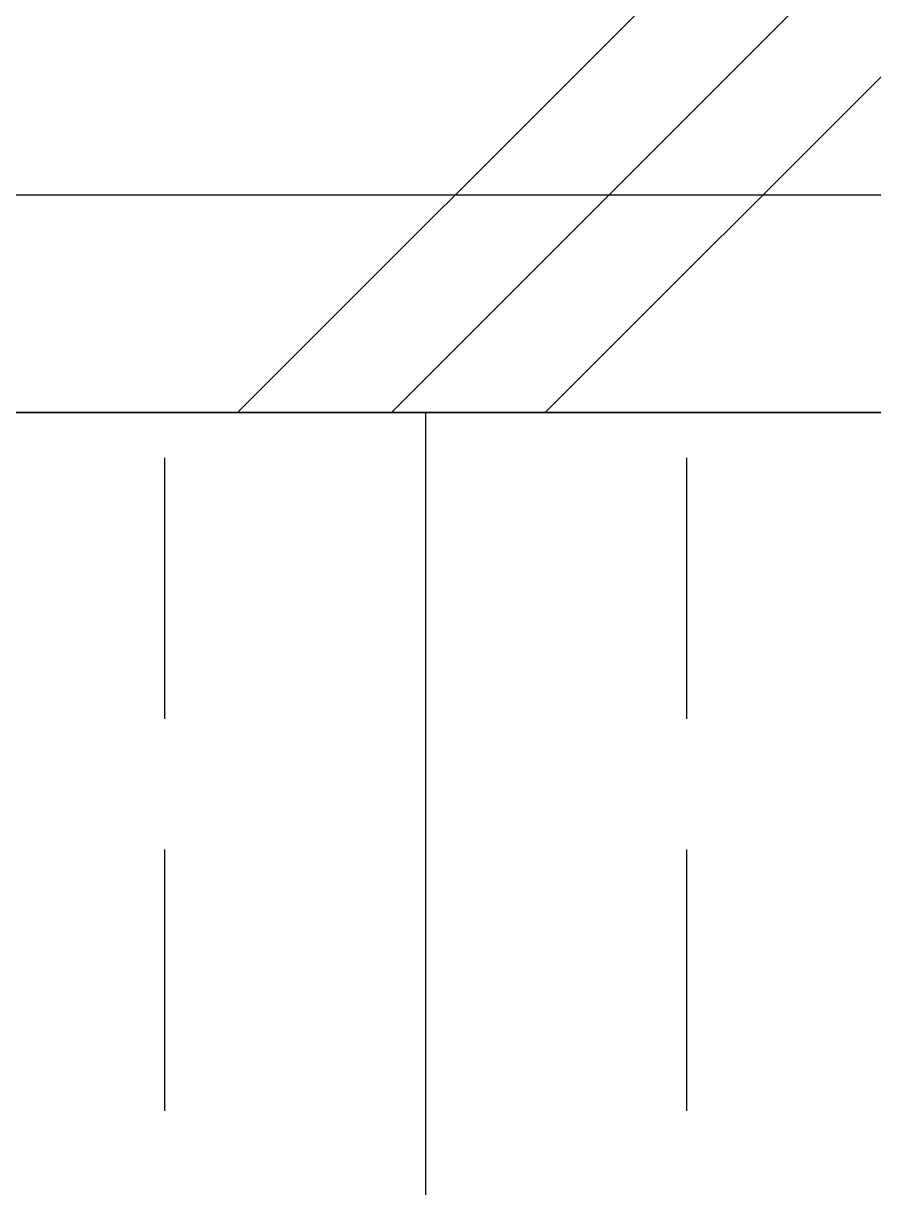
# Model space of a CAD drawing. Header units: inches. Extents: x -2661 to 42767, y -1222 to 9099.
# Drawn here: x -242.829 to -241.607, y 3382.64 to 3384.311 of the extents above; entities that cross this region are included whole.
import ezdxf

# ---------------------------------------------------------------- set-up
doc = ezdxf.new("R2010")
doc.units = ezdxf.units.IN
doc.header["$LTSCALE"] = 12
doc.header["$MEASUREMENT"] = 0
doc.layers.get('0').update_dxf_attribs({"linetype": 'CONTINUOUS'})
doc.layers.add('S-WOOD', color=3, linetype='CONTINUOUS')

# ---------------------------------------------------------------- blocks, each defined once
blk = doc.blocks.new('*U1147')
at = {"layer": 'S-WOOD'}
h = blk.add_hatch(dxfattribs=at)
h.set_pattern_fill('ANSI33', color=1, scale=3, angle=45, style=0)
h.set_pattern_definition([(90, (3.75, -8.375), (-0.75, 1e-16), []), (90, (4.125, -8), (-0.75, 1e-16), [0.375, -0.1875])])
h.paths.add_polyline_path([(5.25, -11.875), (0, -11.875), (0, 0), (5.25, 0)])
blk.add_lwpolyline([(5.25, -11.875), (0, -11.875), (0, 0), (5.25, 0)], close=True)
at = {"color": 4}
blk.add_lwpolyline([(0, 0), (5.25, 0), (5.25, -11.875), (0, -11.875)], close=True, dxfattribs=at)

msp = doc.modelspace()

# ---------------------------------------------------------------- hatches: boundary and pattern name
at = {"layer": 'S-WOOD'}
h = msp.add_hatch(dxfattribs=at)
h.set_pattern_fill('PLAST', color=1, scale=5, angle=45, style=0)
h.set_pattern_definition([(45, (-245.6144, 3383.7527), (-0.883883, 0.883883), []), (45, (-245.7249, 3383.8632), (-0.883883, 0.883883), []), (45, (-245.8354, 3383.9736), (-0.883883, 0.883883), [])])
h.paths.add_polyline_path([(-283.23728, 3383.75268), (-240.42689, 3383.75268), (-240.42689, 3384.37768), (-283.61476, 3384.37768)])

# ---------------------------------------------------------------- linework, layer by layer
at = {"layer": 'S-WOOD', "color": 1}
msp.add_line((-283.42689, 3384.06518), (-240.42689, 3384.06518), dxfattribs=at)
at = {"layer": 'S-WOOD'}
msp.add_lwpolyline([(-283.23728, 3383.75268), (-240.42689, 3383.75268), (-240.42689, 3384.37768), (-283.61476, 3384.37768)], close=True, dxfattribs=at)

# ---------------------------------------------------------------- block references
at = {"layer": 'S-WOOD', "xscale": -1}
msp.add_blockref('*U1147', (-240.42689, 3383.75268), dxfattribs=at)

doc.saveas('drawing.dxf')
